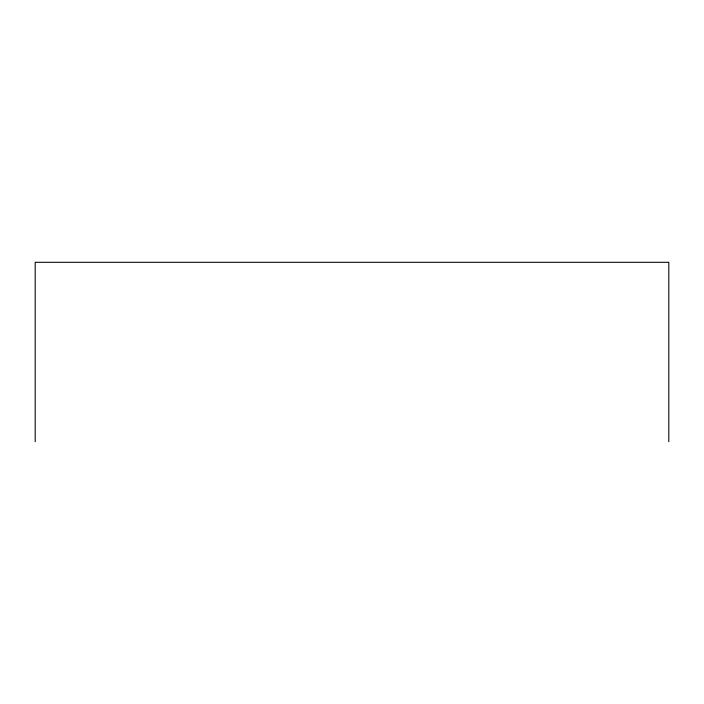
<?xml version="1.0" encoding="UTF-8"?>
<svg xmlns="http://www.w3.org/2000/svg" width="704" height="704" viewBox="0 0 704 704"><rect width="100%" height="100%" fill="white"/><g stroke="black" fill="none" stroke-linecap="round" stroke-linejoin="round"><path stroke-width="1.06" d="M668.8 441.69L668.8 262.31L35.2 262.31L35.2 441.69"/></g></svg>
